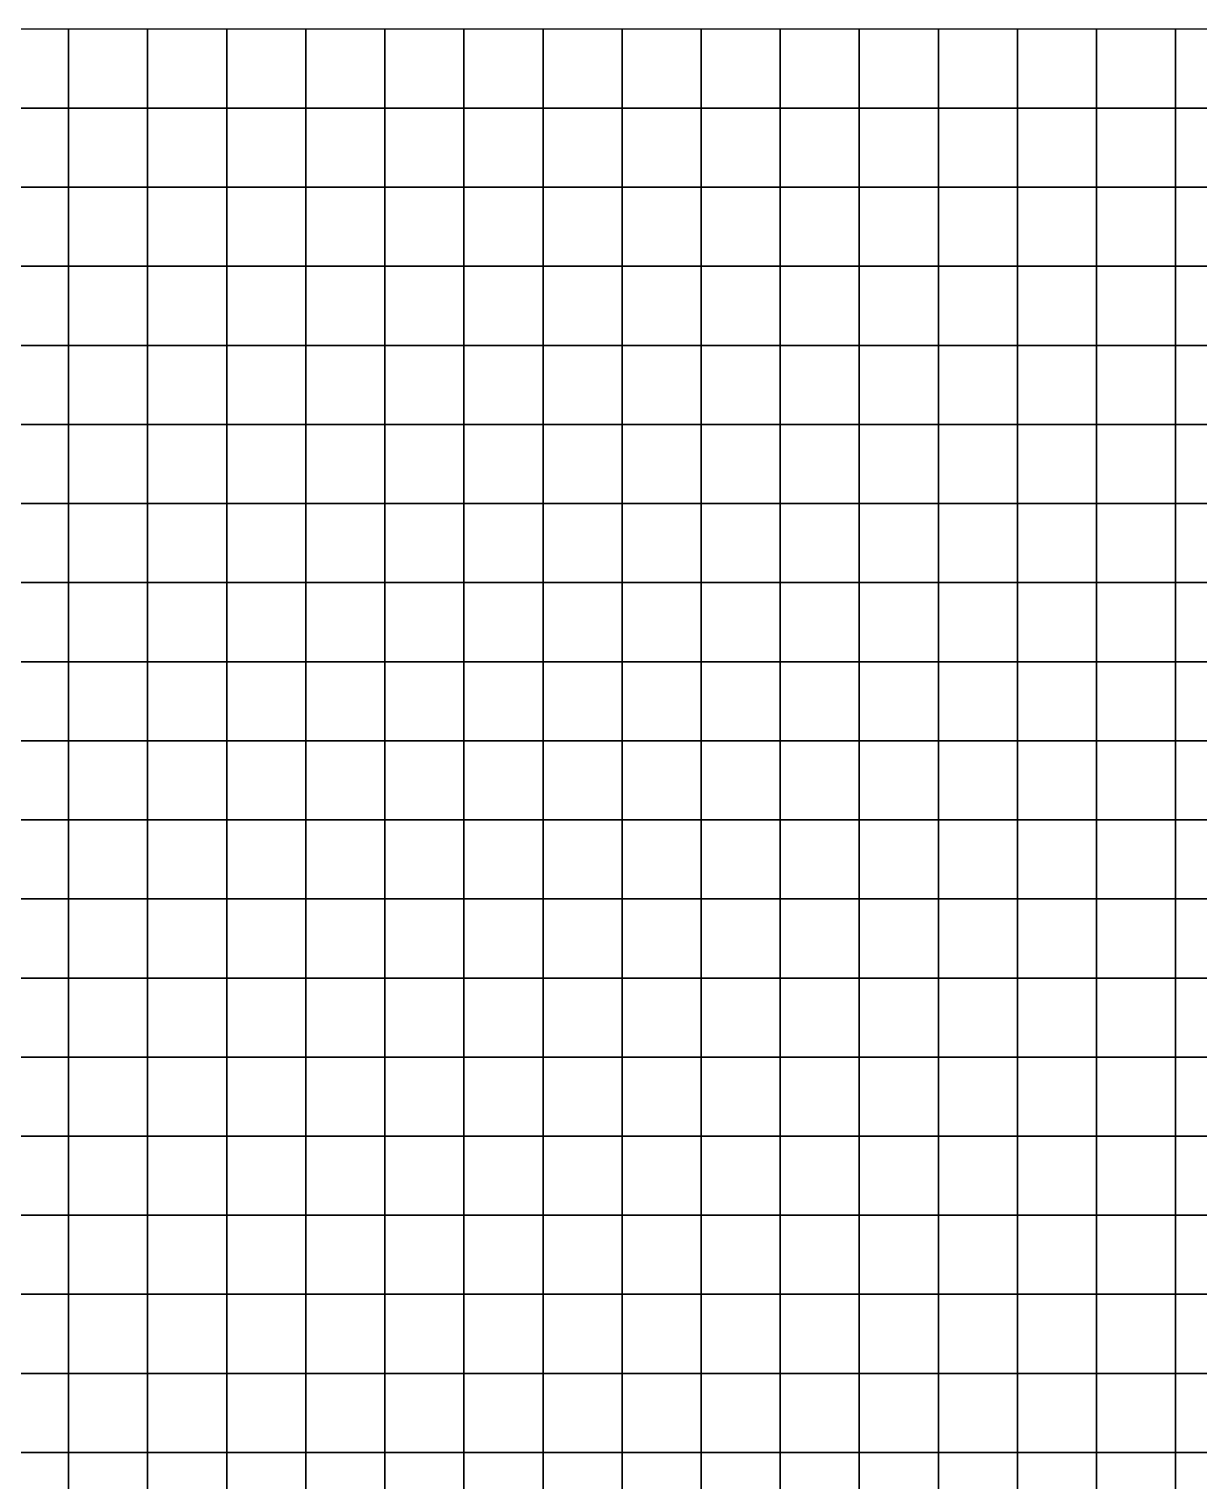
# Model space of a CAD drawing. Header units: metres. Extents: x 479850 to 482750, y 6959850 to 6961650.
# Drawn here: x 481275 to 482015, y 6960732 to 6961650 of the extents above; entities that cross this region are included whole.
import ezdxf

# ---------------------------------------------------------------- set-up
doc = ezdxf.new("R2010")
doc.units = ezdxf.units.M

msp = doc.modelspace()

# ---------------------------------------------------------------- linework, layer by layer
at = {"layer": 'GWL'}
for points in [[(481250, 6961600, 8.69), (481300, 6961600, 8.91), (481300, 6961650, 9.2), (481250, 6961650, 9.07)], [(481300, 6961600, 8.91), (481350, 6961600, 8.99), (481350, 6961650, 9.24), (481300, 6961650, 9.2)], [(481350, 6961600, 8.99), (481400, 6961600, 9.02), (481400, 6961650, 9.25), (481350, 6961650, 9.24)], [(481400, 6961600, 9.02), (481450, 6961600, 9.03), (481450, 6961650, 9.27), (481400, 6961650, 9.25)], [(481450, 6961600, 9.03), (481500, 6961600, 9.05), (481500, 6961650, 9.3), (481450, 6961650, 9.27)], [(481500, 6961600, 9.05), (481550, 6961600, 9.08), (481550, 6961650, 9.34), (481500, 6961650, 9.3)], [(481550, 6961600, 9.08), (481600, 6961600, 9.12), (481600, 6961650, 9.38), (481550, 6961650, 9.34)], [(481600, 6961600, 9.12), (481650, 6961600, 9.17), (481650, 6961650, 9.43), (481600, 6961650, 9.38)], [(481650, 6961600, 9.17), (481700, 6961600, 9.22), (481700, 6961650, 9.48), (481650, 6961650, 9.43)], [(481700, 6961600, 9.22), (481750, 6961600, 9.27), (481750, 6961650, 9.52), (481700, 6961650, 9.48)], [(481750, 6961600, 9.27), (481800, 6961600, 9.31), (481800, 6961650, 9.57), (481750, 6961650, 9.52)], [(481800, 6961600, 9.31), (481850, 6961600, 9.35), (481850, 6961650, 9.6), (481800, 6961650, 9.57)], [(481850, 6961600, 9.35), (481900, 6961600, 9.39), (481900, 6961650, 9.63), (481850, 6961650, 9.6)], [(481900, 6961600, 9.39), (481950, 6961600, 9.41), (481950, 6961650, 9.65), (481900, 6961650, 9.63)], [(481950, 6961600, 9.41), (482000, 6961600, 9.42), (482000, 6961650, 9.66), (481950, 6961650, 9.65)], [(482000, 6961600, 9.42), (482050, 6961600, 9.43), (482050, 6961650, 9.65), (482000, 6961650, 9.66)], [(481250, 6961550, 8.24), (481300, 6961550, 8.58), (481300, 6961600, 8.91), (481250, 6961600, 8.69)], [(481300, 6961550, 8.58), (481350, 6961550, 8.73), (481350, 6961600, 8.99), (481300, 6961600, 8.91)], [(481350, 6961550, 8.73), (481400, 6961550, 8.78), (481400, 6961600, 9.02), (481350, 6961600, 8.99)], [(481400, 6961550, 8.78), (481450, 6961550, 8.79), (481450, 6961600, 9.03), (481400, 6961600, 9.02)], [(481450, 6961550, 8.79), (481500, 6961550, 8.8), (481500, 6961600, 9.05), (481450, 6961600, 9.03)], [(481500, 6961550, 8.8), (481550, 6961550, 8.83), (481550, 6961600, 9.08), (481500, 6961600, 9.05)], [(481550, 6961550, 8.83), (481600, 6961550, 8.87), (481600, 6961600, 9.12), (481550, 6961600, 9.08)], [(481600, 6961550, 8.87), (481650, 6961550, 8.91), (481650, 6961600, 9.17), (481600, 6961600, 9.12)], [(481650, 6961550, 8.91), (481700, 6961550, 8.96), (481700, 6961600, 9.22), (481650, 6961600, 9.17)], [(481700, 6961550, 8.96), (481750, 6961550, 9.01), (481750, 6961600, 9.27), (481700, 6961600, 9.22)], [(481750, 6961550, 9.01), (481800, 6961550, 9.06), (481800, 6961600, 9.31), (481750, 6961600, 9.27)], [(481800, 6961550, 9.06), (481850, 6961550, 9.1), (481850, 6961600, 9.35), (481800, 6961600, 9.31)], [(481850, 6961550, 9.1), (481900, 6961550, 9.14), (481900, 6961600, 9.39), (481850, 6961600, 9.35)], [(481900, 6961550, 9.14), (481950, 6961550, 9.17), (481950, 6961600, 9.41), (481900, 6961600, 9.39)], [(481950, 6961550, 9.17), (482000, 6961550, 9.19), (482000, 6961600, 9.42), (481950, 6961600, 9.41)], [(482000, 6961550, 9.19), (482050, 6961550, 9.2), (482050, 6961600, 9.43), (482000, 6961600, 9.42)], [(481250, 6961500, 7.71), (481300, 6961500, 8.18), (481300, 6961550, 8.58), (481250, 6961550, 8.24)], [(481300, 6961500, 8.18), (481350, 6961500, 8.43), (481350, 6961550, 8.73), (481300, 6961550, 8.58)], [(481350, 6961500, 8.43), (481400, 6961500, 8.53), (481400, 6961550, 8.78), (481350, 6961550, 8.73)], [(481400, 6961500, 8.53), (481450, 6961500, 8.55), (481450, 6961550, 8.79), (481400, 6961550, 8.78)], [(481450, 6961500, 8.55), (481500, 6961500, 8.56), (481500, 6961550, 8.8), (481450, 6961550, 8.79)], [(481500, 6961500, 8.56), (481550, 6961500, 8.58), (481550, 6961550, 8.83), (481500, 6961550, 8.8)], [(481550, 6961500, 8.58), (481600, 6961500, 8.62), (481600, 6961550, 8.87), (481550, 6961550, 8.83)], [(481600, 6961500, 8.62), (481650, 6961500, 8.66), (481650, 6961550, 8.91), (481600, 6961550, 8.87)], [(481650, 6961500, 8.66), (481700, 6961500, 8.7), (481700, 6961550, 8.96), (481650, 6961550, 8.91)], [(481700, 6961500, 8.7), (481750, 6961500, 8.75), (481750, 6961550, 9.01), (481700, 6961550, 8.96)], [(481750, 6961500, 8.75), (481800, 6961500, 8.8), (481800, 6961550, 9.06), (481750, 6961550, 9.01)], [(481800, 6961500, 8.8), (481850, 6961500, 8.84), (481850, 6961550, 9.1), (481800, 6961550, 9.06)], [(481850, 6961500, 8.84), (481900, 6961500, 8.88), (481900, 6961550, 9.14), (481850, 6961550, 9.1)], [(481900, 6961500, 8.88), (481950, 6961500, 8.92), (481950, 6961550, 9.17), (481900, 6961550, 9.14)], [(481950, 6961500, 8.92), (482000, 6961500, 8.95), (482000, 6961550, 9.19), (481950, 6961550, 9.17)], [(482000, 6961500, 8.95), (482050, 6961500, 8.96), (482050, 6961550, 9.2), (482000, 6961550, 9.19)], [(481250, 6961450, 7.12), (481300, 6961450, 7.7), (481300, 6961500, 8.18), (481250, 6961500, 7.71)], [(481300, 6961450, 7.7), (481350, 6961450, 8.08), (481350, 6961500, 8.43), (481300, 6961500, 8.18)], [(481350, 6961450, 8.08), (481400, 6961450, 8.25), (481400, 6961500, 8.53), (481350, 6961500, 8.43)], [(481400, 6961450, 8.25), (481450, 6961450, 8.31), (481450, 6961500, 8.55), (481400, 6961500, 8.53)], [(481450, 6961450, 8.31), (481500, 6961450, 8.33), (481500, 6961500, 8.56), (481450, 6961500, 8.55)], [(481500, 6961450, 8.33), (481550, 6961450, 8.34), (481550, 6961500, 8.58), (481500, 6961500, 8.56)], [(481550, 6961450, 8.34), (481600, 6961450, 8.37), (481600, 6961500, 8.62), (481550, 6961500, 8.58)], [(481600, 6961450, 8.37), (481650, 6961450, 8.4), (481650, 6961500, 8.66), (481600, 6961500, 8.62)], [(481650, 6961450, 8.4), (481700, 6961450, 8.44), (481700, 6961500, 8.7), (481650, 6961500, 8.66)], [(481700, 6961450, 8.44), (481750, 6961450, 8.49), (481750, 6961500, 8.75), (481700, 6961500, 8.7)], [(481750, 6961450, 8.49), (481800, 6961450, 8.54), (481800, 6961500, 8.8), (481750, 6961500, 8.75)], [(481800, 6961450, 8.54), (481850, 6961450, 8.59), (481850, 6961500, 8.84), (481800, 6961500, 8.8)], [(481850, 6961450, 8.59), (481900, 6961450, 8.63), (481900, 6961500, 8.88), (481850, 6961500, 8.84)], [(481900, 6961450, 8.63), (481950, 6961450, 8.67), (481950, 6961500, 8.92), (481900, 6961500, 8.88)], [(481950, 6961450, 8.67), (482000, 6961450, 8.7), (482000, 6961500, 8.95), (481950, 6961500, 8.92)], [(482000, 6961450, 8.7), (482050, 6961450, 8.72), (482050, 6961500, 8.96), (482000, 6961500, 8.95)], [(481250, 6961400, 6.52), (481300, 6961400, 7.16), (481300, 6961450, 7.7), (481250, 6961450, 7.12)], [(481300, 6961400, 7.16), (481350, 6961400, 7.66), (481350, 6961450, 8.08), (481300, 6961450, 7.7)], [(481350, 6961400, 7.66), (481400, 6961400, 7.94), (481400, 6961450, 8.25), (481350, 6961450, 8.08)], [(481400, 6961400, 7.94), (481450, 6961400, 8.06), (481450, 6961450, 8.31), (481400, 6961450, 8.25)], [(481450, 6961400, 8.06), (481500, 6961400, 8.09), (481500, 6961450, 8.33), (481450, 6961450, 8.31)], [(481500, 6961400, 8.09), (481550, 6961400, 8.1), (481550, 6961450, 8.34), (481500, 6961450, 8.33)], [(481550, 6961400, 8.1), (481600, 6961400, 8.12), (481600, 6961450, 8.37), (481550, 6961450, 8.34)], [(481600, 6961400, 8.12), (481650, 6961400, 8.15), (481650, 6961450, 8.4), (481600, 6961450, 8.37)], [(481650, 6961400, 8.15), (481700, 6961400, 8.19), (481700, 6961450, 8.44), (481650, 6961450, 8.4)], [(481700, 6961400, 8.19), (481750, 6961400, 8.23), (481750, 6961450, 8.49), (481700, 6961450, 8.44)], [(481750, 6961400, 8.23), (481800, 6961400, 8.28), (481800, 6961450, 8.54), (481750, 6961450, 8.49)], [(481800, 6961400, 8.28), (481850, 6961400, 8.33), (481850, 6961450, 8.59), (481800, 6961450, 8.54)], [(481850, 6961400, 8.33), (481900, 6961400, 8.38), (481900, 6961450, 8.63), (481850, 6961450, 8.59)], [(481900, 6961400, 8.38), (481950, 6961400, 8.42), (481950, 6961450, 8.67), (481900, 6961450, 8.63)], [(481950, 6961400, 8.42), (482000, 6961400, 8.45), (482000, 6961450, 8.7), (481950, 6961450, 8.67)], [(482000, 6961400, 8.45), (482050, 6961400, 8.48), (482050, 6961450, 8.72), (482000, 6961450, 8.7)], [(481250, 6961350, 5.96), (481300, 6961350, 6.56), (481300, 6961400, 7.16), (481250, 6961400, 6.52)], [(481300, 6961350, 6.56), (481350, 6961350, 7.16), (481350, 6961400, 7.66), (481300, 6961400, 7.16)], [(481350, 6961350, 7.16), (481400, 6961350, 7.57), (481400, 6961400, 7.94), (481350, 6961400, 7.66)], [(481400, 6961350, 7.57), (481450, 6961350, 7.77), (481450, 6961400, 8.06), (481400, 6961400, 7.94)], [(481450, 6961350, 7.77), (481500, 6961350, 7.84), (481500, 6961400, 8.09), (481450, 6961400, 8.06)], [(481500, 6961350, 7.84), (481550, 6961350, 7.86), (481550, 6961400, 8.1), (481500, 6961400, 8.09)], [(481550, 6961350, 7.86), (481600, 6961350, 7.88), (481600, 6961400, 8.12), (481550, 6961400, 8.1)], [(481600, 6961350, 7.88), (481650, 6961350, 7.9), (481650, 6961400, 8.15), (481600, 6961400, 8.12)], [(481650, 6961350, 7.9), (481700, 6961350, 7.93), (481700, 6961400, 8.19), (481650, 6961400, 8.15)], [(481700, 6961350, 7.93), (481750, 6961350, 7.97), (481750, 6961400, 8.23), (481700, 6961400, 8.19)], [(481750, 6961350, 7.97), (481800, 6961350, 8.02), (481800, 6961400, 8.28), (481750, 6961400, 8.23)], [(481800, 6961350, 8.02), (481850, 6961350, 8.07), (481850, 6961400, 8.33), (481800, 6961400, 8.28)], [(481850, 6961350, 8.07), (481900, 6961350, 8.12), (481900, 6961400, 8.38), (481850, 6961400, 8.33)], [(481900, 6961350, 8.12), (481950, 6961350, 8.16), (481950, 6961400, 8.42), (481900, 6961400, 8.38)], [(481950, 6961350, 8.16), (482000, 6961350, 8.2), (482000, 6961400, 8.45), (481950, 6961400, 8.42)], [(482000, 6961350, 8.2), (482050, 6961350, 8.23), (482050, 6961400, 8.48), (482000, 6961400, 8.45)], [(481250, 6961300, 5.49), (481300, 6961300, 5.96), (481300, 6961350, 6.56), (481250, 6961350, 5.96)], [(481300, 6961300, 5.96), (481350, 6961300, 6.6), (481350, 6961350, 7.16), (481300, 6961350, 6.56)], [(481350, 6961300, 6.6), (481400, 6961300, 7.13), (481400, 6961350, 7.57), (481350, 6961350, 7.16)], [(481400, 6961300, 7.13), (481450, 6961300, 7.45), (481450, 6961350, 7.77), (481400, 6961350, 7.57)], [(481450, 6961300, 7.45), (481500, 6961300, 7.58), (481500, 6961350, 7.84), (481450, 6961350, 7.77)], [(481500, 6961300, 7.58), (481550, 6961300, 7.62), (481550, 6961350, 7.86), (481500, 6961350, 7.84)], [(481550, 6961300, 7.62), (481600, 6961300, 7.64), (481600, 6961350, 7.88), (481550, 6961350, 7.86)], [(481600, 6961300, 7.64), (481650, 6961300, 7.65), (481650, 6961350, 7.9), (481600, 6961350, 7.88)], [(481650, 6961300, 7.65), (481700, 6961300, 7.68), (481700, 6961350, 7.93), (481650, 6961350, 7.9)], [(481700, 6961300, 7.68), (481750, 6961300, 7.72), (481750, 6961350, 7.97), (481700, 6961350, 7.93)], [(481750, 6961300, 7.72), (481800, 6961300, 7.76), (481800, 6961350, 8.02), (481750, 6961350, 7.97)], [(481800, 6961300, 7.76), (481850, 6961300, 7.81), (481850, 6961350, 8.07), (481800, 6961350, 8.02)], [(481850, 6961300, 7.81), (481900, 6961300, 7.86), (481900, 6961350, 8.12), (481850, 6961350, 8.07)], [(481900, 6961300, 7.86), (481950, 6961300, 7.91), (481950, 6961350, 8.16), (481900, 6961350, 8.12)], [(481950, 6961300, 7.91), (482000, 6961300, 7.95), (482000, 6961350, 8.2), (481950, 6961350, 8.16)], [(482000, 6961300, 7.95), (482050, 6961300, 7.99), (482050, 6961350, 8.23), (482000, 6961350, 8.2)], [(481250, 6961250, 5.16), (481300, 6961250, 5.42), (481300, 6961300, 5.96), (481250, 6961300, 5.49)], [(481300, 6961250, 5.42), (481350, 6961250, 6), (481350, 6961300, 6.6), (481300, 6961300, 5.96)], [(481350, 6961250, 6), (481400, 6961250, 6.62), (481400, 6961300, 7.13), (481350, 6961300, 6.6)], [(481400, 6961250, 6.62), (481450, 6961250, 7.06), (481450, 6961300, 7.45), (481400, 6961300, 7.13)], [(481450, 6961250, 7.06), (481500, 6961250, 7.29), (481500, 6961300, 7.58), (481450, 6961300, 7.45)], [(481500, 6961250, 7.29), (481550, 6961250, 7.38), (481550, 6961300, 7.62), (481500, 6961300, 7.58)], [(481550, 6961250, 7.38), (481600, 6961250, 7.4), (481600, 6961300, 7.64), (481550, 6961300, 7.62)], [(481600, 6961250, 7.4), (481650, 6961250, 7.41), (481650, 6961300, 7.65), (481600, 6961300, 7.64)], [(481650, 6961250, 7.41), (481700, 6961250, 7.43), (481700, 6961300, 7.68), (481650, 6961300, 7.65)], [(481700, 6961250, 7.43), (481750, 6961250, 7.46), (481750, 6961300, 7.72), (481700, 6961300, 7.68)], [(481750, 6961250, 7.46), (481800, 6961250, 7.51), (481800, 6961300, 7.76), (481750, 6961300, 7.72)], [(481800, 6961250, 7.51), (481850, 6961250, 7.55), (481850, 6961300, 7.81), (481800, 6961300, 7.76)], [(481850, 6961250, 7.55), (481900, 6961250, 7.6), (481900, 6961300, 7.86), (481850, 6961300, 7.81)], [(481900, 6961250, 7.6), (481950, 6961250, 7.65), (481950, 6961300, 7.91), (481900, 6961300, 7.86)], [(481950, 6961250, 7.65), (482000, 6961250, 7.69), (482000, 6961300, 7.95), (481950, 6961300, 7.91)], [(482000, 6961250, 7.69), (482050, 6961250, 7.73), (482050, 6961300, 7.99), (482000, 6961300, 7.95)], [(481250, 6961200, 5.01), (481300, 6961200, 4.98), (481300, 6961250, 5.42), (481250, 6961250, 5.16)], [(481300, 6961200, 4.98), (481350, 6961200, 5.41), (481350, 6961250, 6), (481300, 6961250, 5.42)], [(481350, 6961200, 5.41), (481400, 6961200, 6.04), (481400, 6961250, 6.62), (481350, 6961250, 6)], [(481400, 6961200, 6.04), (481450, 6961200, 6.6), (481450, 6961250, 7.06), (481400, 6961250, 6.62)], [(481450, 6961200, 6.6), (481500, 6961200, 6.95), (481500, 6961250, 7.29), (481450, 6961250, 7.06)], [(481500, 6961200, 6.95), (481550, 6961200, 7.11), (481550, 6961250, 7.38), (481500, 6961250, 7.29)], [(481550, 6961200, 7.11), (481600, 6961200, 7.16), (481600, 6961250, 7.4), (481550, 6961250, 7.38)], [(481600, 6961200, 7.16), (481650, 6961200, 7.17), (481650, 6961250, 7.41), (481600, 6961250, 7.4)], [(481650, 6961200, 7.17), (481700, 6961200, 7.19), (481700, 6961250, 7.43), (481650, 6961250, 7.41)], [(481700, 6961200, 7.19), (481750, 6961200, 7.21), (481750, 6961250, 7.46), (481700, 6961250, 7.43)], [(481750, 6961200, 7.21), (481800, 6961200, 7.25), (481800, 6961250, 7.51), (481750, 6961250, 7.46)], [(481800, 6961200, 7.25), (481850, 6961200, 7.29), (481850, 6961250, 7.55), (481800, 6961250, 7.51)], [(481850, 6961200, 7.29), (481900, 6961200, 7.34), (481900, 6961250, 7.6), (481850, 6961250, 7.55)], [(481900, 6961200, 7.34), (481950, 6961200, 7.39), (481950, 6961250, 7.65), (481900, 6961250, 7.6)], [(481950, 6961200, 7.39), (482000, 6961200, 7.44), (482000, 6961250, 7.69), (481950, 6961250, 7.65)], [(482000, 6961200, 7.44), (482050, 6961200, 7.48), (482050, 6961250, 7.73), (482000, 6961250, 7.69)], [(481250, 6961150, 5.03), (481300, 6961150, 4.71), (481300, 6961200, 4.98), (481250, 6961200, 5.01)], [(481300, 6961150, 4.71), (481350, 6961150, 4.89), (481350, 6961200, 5.41), (481300, 6961200, 4.98)], [(481350, 6961150, 4.89), (481400, 6961150, 5.44), (481400, 6961200, 6.04), (481350, 6961200, 5.41)], [(481400, 6961150, 5.44), (481450, 6961150, 6.07), (481450, 6961200, 6.6), (481400, 6961200, 6.04)], [(481450, 6961150, 6.07), (481500, 6961150, 6.55), (481500, 6961200, 6.95), (481450, 6961200, 6.6)], [(481500, 6961150, 6.55), (481550, 6961150, 6.81), (481550, 6961200, 7.11), (481500, 6961200, 6.95)], [(481550, 6961150, 6.81), (481600, 6961150, 6.91), (481600, 6961200, 7.16), (481550, 6961200, 7.11)], [(481600, 6961150, 6.91), (481650, 6961150, 6.93), (481650, 6961200, 7.17), (481600, 6961200, 7.16)], [(481650, 6961150, 6.93), (481700, 6961150, 6.95), (481700, 6961200, 7.19), (481650, 6961200, 7.17)], [(481700, 6961150, 6.95), (481750, 6961150, 6.97), (481750, 6961200, 7.21), (481700, 6961200, 7.19)], [(481750, 6961150, 6.97), (481800, 6961150, 7), (481800, 6961200, 7.25), (481750, 6961200, 7.21)], [(481800, 6961150, 7), (481850, 6961150, 7.04), (481850, 6961200, 7.29), (481800, 6961200, 7.25)], [(481850, 6961150, 7.04), (481900, 6961150, 7.08), (481900, 6961200, 7.34), (481850, 6961200, 7.29)], [(481900, 6961150, 7.08), (481950, 6961150, 7.13), (481950, 6961200, 7.39), (481900, 6961200, 7.34)], [(481950, 6961150, 7.13), (482000, 6961150, 7.18), (482000, 6961200, 7.44), (481950, 6961200, 7.39)], [(482000, 6961150, 7.18), (482050, 6961150, 7.22), (482050, 6961200, 7.48), (482000, 6961200, 7.44)], [(481250, 6961100, 5.18), (481300, 6961100, 4.6), (481300, 6961150, 4.71), (481250, 6961150, 5.03)], [(481300, 6961100, 4.6), (481350, 6961100, 4.49), (481350, 6961150, 4.89), (481300, 6961150, 4.71)], [(481350, 6961100, 4.49), (481400, 6961100, 4.86), (481400, 6961150, 5.44), (481350, 6961150, 4.89)], [(481400, 6961100, 4.86), (481450, 6961100, 5.48), (481450, 6961150, 6.07), (481400, 6961150, 5.44)], [(481450, 6961100, 5.48), (481500, 6961100, 6.07), (481500, 6961150, 6.55), (481450, 6961150, 6.07)], [(481500, 6961100, 6.07), (481550, 6961100, 6.45), (481550, 6961150, 6.81), (481500, 6961150, 6.55)], [(481550, 6961100, 6.45), (481600, 6961100, 6.63), (481600, 6961150, 6.91), (481550, 6961150, 6.81)], [(481600, 6961100, 6.63), (481650, 6961100, 6.69), (481650, 6961150, 6.93), (481600, 6961150, 6.91)], [(481650, 6961100, 6.69), (481700, 6961100, 6.71), (481700, 6961150, 6.95), (481650, 6961150, 6.93)], [(481700, 6961100, 6.71), (481750, 6961100, 6.72), (481750, 6961150, 6.97), (481700, 6961150, 6.95)], [(481750, 6961100, 6.72), (481800, 6961100, 6.75), (481800, 6961150, 7), (481750, 6961150, 6.97)], [(481800, 6961100, 6.75), (481850, 6961100, 6.78), (481850, 6961150, 7.04), (481800, 6961150, 7)], [(481850, 6961100, 6.78), (481900, 6961100, 6.83), (481900, 6961150, 7.08), (481850, 6961150, 7.04)], [(481900, 6961100, 6.83), (481950, 6961100, 6.87), (481950, 6961150, 7.13), (481900, 6961150, 7.08)], [(481950, 6961100, 6.87), (482000, 6961100, 6.92), (482000, 6961150, 7.18), (481950, 6961150, 7.13)], [(482000, 6961100, 6.92), (482050, 6961100, 6.97), (482050, 6961150, 7.22), (482000, 6961150, 7.18)], [(481250, 6961050, 5.4), (481300, 6961050, 4.66), (481300, 6961100, 4.6), (481250, 6961100, 5.18)], [(481300, 6961050, 4.66), (481350, 6961050, 4.26), (481350, 6961100, 4.49), (481300, 6961100, 4.6)], [(481350, 6961050, 4.26), (481400, 6961050, 4.37), (481400, 6961100, 4.86), (481350, 6961100, 4.49)], [(481400, 6961050, 4.37), (481450, 6961050, 4.88), (481450, 6961100, 5.48), (481400, 6961100, 4.86)], [(481450, 6961050, 4.88), (481500, 6961050, 5.52), (481500, 6961100, 6.07), (481450, 6961100, 5.48)], [(481500, 6961050, 5.52), (481550, 6961050, 6.03), (481550, 6961100, 6.45), (481500, 6961100, 6.07)], [(481550, 6961050, 6.03), (481600, 6961050, 6.32), (481600, 6961100, 6.63), (481550, 6961100, 6.45)], [(481600, 6961050, 6.32), (481650, 6961050, 6.44), (481650, 6961100, 6.69), (481600, 6961100, 6.63)], [(481650, 6961050, 6.44), (481700, 6961050, 6.47), (481700, 6961100, 6.71), (481650, 6961100, 6.69)], [(481700, 6961050, 6.47), (481750, 6961050, 6.48), (481750, 6961100, 6.72), (481700, 6961100, 6.71)], [(481750, 6961050, 6.48), (481800, 6961050, 6.5), (481800, 6961100, 6.75), (481750, 6961100, 6.72)], [(481800, 6961050, 6.5), (481850, 6961050, 6.53), (481850, 6961100, 6.78), (481800, 6961100, 6.75)], [(481850, 6961050, 6.53), (481900, 6961050, 6.57), (481900, 6961100, 6.83), (481850, 6961100, 6.78)], [(481900, 6961050, 6.57), (481950, 6961050, 6.61), (481950, 6961100, 6.87), (481900, 6961100, 6.83)], [(481950, 6961050, 6.61), (482000, 6961050, 6.66), (482000, 6961100, 6.92), (481950, 6961100, 6.87)], [(482000, 6961050, 6.66), (482050, 6961050, 6.71), (482050, 6961100, 6.97), (482000, 6961100, 6.92)], [(481250, 6961000, 5.63), (481300, 6961000, 4.83), (481300, 6961050, 4.66), (481250, 6961050, 5.4)], [(481300, 6961000, 4.83), (481350, 6961000, 4.2), (481350, 6961050, 4.26), (481300, 6961050, 4.66)], [(481350, 6961000, 4.2), (481400, 6961000, 4.01), (481400, 6961050, 4.37), (481350, 6961050, 4.26)], [(481400, 6961000, 4.01), (481450, 6961000, 4.32), (481450, 6961050, 4.88), (481400, 6961050, 4.37)], [(481450, 6961000, 4.32), (481500, 6961000, 4.92), (481500, 6961050, 5.52), (481450, 6961050, 4.88)], [(481500, 6961000, 4.92), (481550, 6961000, 5.53), (481550, 6961050, 6.03), (481500, 6961050, 5.52)], [(481550, 6961000, 5.53), (481600, 6961000, 5.94), (481600, 6961050, 6.32), (481550, 6961050, 6.03)], [(481600, 6961000, 5.94), (481650, 6961000, 6.15), (481650, 6961050, 6.44), (481600, 6961050, 6.32)], [(481650, 6961000, 6.15), (481700, 6961000, 6.23), (481700, 6961050, 6.47), (481650, 6961050, 6.44)], [(481700, 6961000, 6.23), (481750, 6961000, 6.25), (481750, 6961050, 6.48), (481700, 6961050, 6.47)], [(481750, 6961000, 6.25), (481800, 6961000, 6.26), (481800, 6961050, 6.5), (481750, 6961050, 6.48)], [(481800, 6961000, 6.26), (481850, 6961000, 6.28), (481850, 6961050, 6.53), (481800, 6961050, 6.5)], [(481850, 6961000, 6.28), (481900, 6961000, 6.32), (481900, 6961050, 6.57), (481850, 6961050, 6.53)], [(481900, 6961000, 6.32), (481950, 6961000, 6.36), (481950, 6961050, 6.61), (481900, 6961050, 6.57)], [(481950, 6961000, 6.36), (482000, 6961000, 6.4), (482000, 6961050, 6.66), (481950, 6961050, 6.61)], [(482000, 6961000, 6.4), (482050, 6961000, 6.45), (482050, 6961050, 6.71), (482000, 6961050, 6.66)], [(481250, 6960950, 5.83), (481300, 6960950, 5.06), (481300, 6961000, 4.83), (481250, 6961000, 5.63)], [(481300, 6960950, 5.06), (481350, 6960950, 4.3), (481350, 6961000, 4.2), (481300, 6961000, 4.83)], [(481350, 6960950, 4.3), (481400, 6960950, 3.83), (481400, 6961000, 4.01), (481350, 6961000, 4.2)], [(481400, 6960950, 3.83), (481450, 6960950, 3.86), (481450, 6961000, 4.32), (481400, 6961000, 4.01)], [(481450, 6960950, 3.86), (481500, 6960950, 4.32), (481500, 6961000, 4.92), (481450, 6961000, 4.32)], [(481500, 6960950, 4.32), (481550, 6960950, 4.96), (481550, 6961000, 5.53), (481500, 6961000, 4.92)], [(481550, 6960950, 4.96), (481600, 6960950, 5.5), (481600, 6961000, 5.94), (481550, 6961000, 5.53)], [(481600, 6960950, 5.5), (481650, 6960950, 5.82), (481650, 6961000, 6.15), (481600, 6961000, 5.94)], [(481650, 6960950, 5.82), (481700, 6960950, 5.96), (481700, 6961000, 6.23), (481650, 6961000, 6.15)], [(481700, 6960950, 5.96), (481750, 6960950, 6.01), (481750, 6961000, 6.25), (481700, 6961000, 6.23)], [(481750, 6960950, 6.01), (481800, 6960950, 6.02), (481800, 6961000, 6.26), (481750, 6961000, 6.25)], [(481800, 6960950, 6.02), (481850, 6960950, 6.04), (481850, 6961000, 6.28), (481800, 6961000, 6.26)], [(481850, 6960950, 6.04), (481900, 6960950, 6.06), (481900, 6961000, 6.32), (481850, 6961000, 6.28)], [(481900, 6960950, 6.06), (481950, 6960950, 6.1), (481950, 6961000, 6.36), (481900, 6961000, 6.32)], [(481950, 6960950, 6.1), (482000, 6960950, 6.14), (482000, 6961000, 6.4), (481950, 6961000, 6.36)], [(482000, 6960950, 6.14), (482050, 6960950, 6.19), (482050, 6961000, 6.45), (482000, 6961000, 6.4)], [(481250, 6960900, 5.96), (481300, 6960900, 5.29), (481300, 6960950, 5.06), (481250, 6960950, 5.83)], [(481300, 6960900, 5.29), (481350, 6960900, 4.49), (481350, 6960950, 4.3), (481300, 6960950, 5.06)], [(481350, 6960900, 4.49), (481400, 6960900, 3.82), (481400, 6960950, 3.83), (481350, 6960950, 4.3)], [(481400, 6960900, 3.82), (481450, 6960900, 3.55), (481450, 6960950, 3.86), (481400, 6960950, 3.83)], [(481450, 6960900, 3.55), (481500, 6960900, 3.78), (481500, 6960950, 4.32), (481450, 6960950, 3.86)], [(481500, 6960900, 3.78), (481550, 6960900, 4.36), (481550, 6960950, 4.96), (481500, 6960950, 4.32)], [(481550, 6960900, 4.36), (481600, 6960900, 4.98), (481600, 6960950, 5.5), (481550, 6960950, 4.96)], [(481600, 6960900, 4.98), (481650, 6960900, 5.43), (481650, 6960950, 5.82), (481600, 6960950, 5.5)], [(481650, 6960900, 5.43), (481700, 6960900, 5.67), (481700, 6960950, 5.96), (481650, 6960950, 5.82)], [(481700, 6960900, 5.67), (481750, 6960900, 5.76), (481750, 6960950, 6.01), (481700, 6960950, 5.96)], [(481750, 6960900, 5.76), (481800, 6960900, 5.78), (481800, 6960950, 6.02), (481750, 6960950, 6.01)], [(481800, 6960900, 5.78), (481850, 6960900, 5.79), (481850, 6960950, 6.04), (481800, 6960950, 6.02)], [(481850, 6960900, 5.79), (481900, 6960900, 5.82), (481900, 6960950, 6.06), (481850, 6960950, 6.04)], [(481900, 6960900, 5.82), (481950, 6960900, 5.85), (481950, 6960950, 6.1), (481900, 6960950, 6.06)], [(481950, 6960900, 5.85), (482000, 6960900, 5.89), (482000, 6960950, 6.14), (481950, 6960950, 6.1)], [(482000, 6960900, 5.89), (482050, 6960900, 5.93), (482050, 6960950, 6.19), (482000, 6960950, 6.14)], [(481250, 6960850, 6.02), (481300, 6960850, 5.47), (481300, 6960900, 5.29), (481250, 6960900, 5.96)], [(481300, 6960850, 5.47), (481350, 6960850, 4.73), (481350, 6960900, 4.49), (481300, 6960900, 5.29)], [(481350, 6960850, 4.73), (481400, 6960850, 3.94), (481400, 6960900, 3.82), (481350, 6960900, 4.49)], [(481400, 6960850, 3.94), (481450, 6960850, 3.41), (481450, 6960900, 3.55), (481400, 6960900, 3.82)], [(481450, 6960850, 3.41), (481500, 6960850, 3.36), (481500, 6960900, 3.78), (481450, 6960900, 3.55)], [(481500, 6960850, 3.36), (481550, 6960850, 3.77), (481550, 6960900, 4.36), (481500, 6960900, 3.78)], [(481550, 6960850, 3.77), (481600, 6960850, 4.4), (481600, 6960900, 4.98), (481550, 6960900, 4.36)], [(481600, 6960850, 4.4), (481650, 6960850, 4.97), (481650, 6960900, 5.43), (481600, 6960900, 4.98)], [(481650, 6960850, 4.97), (481700, 6960850, 5.33), (481700, 6960900, 5.67), (481650, 6960900, 5.43)], [(481700, 6960850, 5.33), (481750, 6960850, 5.49), (481750, 6960900, 5.76), (481700, 6960900, 5.67)], [(481750, 6960850, 5.49), (481800, 6960850, 5.54), (481800, 6960900, 5.78), (481750, 6960900, 5.76)], [(481800, 6960850, 5.54), (481850, 6960850, 5.56), (481850, 6960900, 5.79), (481800, 6960900, 5.78)], [(481850, 6960850, 5.56), (481900, 6960850, 5.57), (481900, 6960900, 5.82), (481850, 6960900, 5.79)], [(481900, 6960850, 5.57), (481950, 6960850, 5.6), (481950, 6960900, 5.85), (481900, 6960900, 5.82)], [(481950, 6960850, 5.6), (482000, 6960850, 5.63), (482000, 6960900, 5.89), (481950, 6960900, 5.85)], [(482000, 6960850, 5.63), (482050, 6960850, 5.68), (482050, 6960900, 5.93), (482000, 6960900, 5.89)], [(481250, 6960800, 6.01), (481300, 6960800, 5.58), (481300, 6960850, 5.47), (481250, 6960850, 6.02)], [(481300, 6960800, 5.58), (481350, 6960800, 4.95), (481350, 6960850, 4.73), (481300, 6960850, 5.47)], [(481350, 6960800, 4.95), (481400, 6960800, 4.15), (481400, 6960850, 3.94), (481350, 6960850, 4.73)], [(481400, 6960800, 4.15), (481450, 6960800, 3.44), (481450, 6960850, 3.41), (481400, 6960850, 3.94)], [(481450, 6960800, 3.44), (481500, 6960800, 3.09), (481500, 6960850, 3.36), (481450, 6960850, 3.41)], [(481500, 6960800, 3.09), (481550, 6960800, 3.25), (481550, 6960850, 3.77), (481500, 6960850, 3.36)], [(481550, 6960800, 3.25), (481600, 6960800, 3.8), (481600, 6960850, 4.4), (481550, 6960850, 3.77)], [(481600, 6960800, 3.8), (481650, 6960800, 4.43), (481650, 6960850, 4.97), (481600, 6960850, 4.4)], [(481650, 6960800, 4.43), (481700, 6960800, 4.92), (481700, 6960850, 5.33), (481650, 6960850, 4.97)], [(481700, 6960800, 4.92), (481750, 6960800, 5.18), (481750, 6960850, 5.49), (481700, 6960850, 5.33)], [(481750, 6960800, 5.18), (481800, 6960800, 5.29), (481800, 6960850, 5.54), (481750, 6960850, 5.49)], [(481800, 6960800, 5.29), (481850, 6960800, 5.32), (481850, 6960850, 5.56), (481800, 6960850, 5.54)], [(481850, 6960800, 5.32), (481900, 6960800, 5.33), (481900, 6960850, 5.57), (481850, 6960850, 5.56)], [(481900, 6960800, 5.33), (481950, 6960800, 5.35), (481950, 6960850, 5.6), (481900, 6960850, 5.57)], [(481950, 6960800, 5.35), (482000, 6960800, 5.38), (482000, 6960850, 5.63), (481950, 6960850, 5.6)], [(482000, 6960800, 5.38), (482050, 6960800, 5.42), (482050, 6960850, 5.68), (482000, 6960850, 5.63)], [(481250, 6960750, 5.94), (481300, 6960750, 5.62), (481300, 6960800, 5.58), (481250, 6960800, 6.01)], [(481300, 6960750, 5.62), (481350, 6960750, 5.11), (481350, 6960800, 4.95), (481300, 6960800, 5.58)], [(481350, 6960750, 5.11), (481400, 6960750, 4.39), (481400, 6960800, 4.15), (481350, 6960800, 4.95)], [(481400, 6960750, 4.39), (481450, 6960750, 3.59), (481450, 6960800, 3.44), (481400, 6960800, 4.15)], [(481450, 6960750, 3.59), (481500, 6960750, 3), (481500, 6960800, 3.09), (481450, 6960800, 3.44)], [(481500, 6960750, 3), (481550, 6960750, 2.87), (481550, 6960800, 3.25), (481500, 6960800, 3.09)], [(481550, 6960750, 2.87), (481600, 6960750, 3.22), (481600, 6960800, 3.8), (481550, 6960800, 3.25)], [(481600, 6960750, 3.22), (481650, 6960750, 3.84), (481650, 6960800, 4.43), (481600, 6960800, 3.8)], [(481650, 6960750, 3.84), (481700, 6960750, 4.43), (481700, 6960800, 4.92), (481650, 6960800, 4.43)], [(481700, 6960750, 4.43), (481750, 6960750, 4.82), (481750, 6960800, 5.18), (481700, 6960800, 4.92)], [(481750, 6960750, 4.82), (481800, 6960750, 5.01), (481800, 6960800, 5.29), (481750, 6960800, 5.18)], [(481800, 6960750, 5.01), (481850, 6960750, 5.08), (481850, 6960800, 5.32), (481800, 6960800, 5.29)], [(481850, 6960750, 5.08), (481900, 6960750, 5.09), (481900, 6960800, 5.33), (481850, 6960800, 5.32)], [(481900, 6960750, 5.09), (481950, 6960750, 5.11), (481950, 6960800, 5.35), (481900, 6960800, 5.33)], [(481950, 6960750, 5.11), (482000, 6960750, 5.13), (482000, 6960800, 5.38), (481950, 6960800, 5.35)], [(482000, 6960750, 5.13), (482050, 6960750, 5.17), (482050, 6960800, 5.42), (482000, 6960800, 5.38)], [(481250, 6960700, 5.84), (481300, 6960700, 5.59), (481300, 6960750, 5.62), (481250, 6960750, 5.94)], [(481300, 6960700, 5.59), (481350, 6960700, 5.2), (481350, 6960750, 5.11), (481300, 6960750, 5.62)], [(481350, 6960700, 5.2), (481400, 6960700, 4.6), (481400, 6960750, 4.39), (481350, 6960750, 5.11)], [(481400, 6960700, 4.6), (481450, 6960700, 3.82), (481450, 6960750, 3.59), (481400, 6960750, 4.39)], [(481450, 6960700, 3.82), (481500, 6960700, 3.07), (481500, 6960750, 3), (481450, 6960750, 3.59)], [(481500, 6960700, 3.07), (481550, 6960700, 2.65), (481550, 6960750, 2.87), (481500, 6960750, 3)], [(481550, 6960700, 2.65), (481600, 6960700, 2.74), (481600, 6960750, 3.22), (481550, 6960750, 2.87)], [(481600, 6960700, 2.74), (481650, 6960700, 3.24), (481650, 6960750, 3.84), (481600, 6960750, 3.22)], [(481650, 6960700, 3.24), (481700, 6960700, 3.87), (481700, 6960750, 4.43), (481650, 6960750, 3.84)], [(481700, 6960700, 3.87), (481750, 6960700, 4.39), (481750, 6960750, 4.82), (481700, 6960750, 4.43)], [(481750, 6960700, 4.39), (481800, 6960700, 4.69), (481800, 6960750, 5.01), (481750, 6960750, 4.82)], [(481800, 6960700, 4.69), (481850, 6960700, 4.82), (481850, 6960750, 5.08), (481800, 6960750, 5.01)], [(481850, 6960700, 4.82), (481900, 6960700, 4.85), (481900, 6960750, 5.09), (481850, 6960750, 5.08)], [(481900, 6960700, 4.85), (481950, 6960700, 4.87), (481950, 6960750, 5.11), (481900, 6960750, 5.09)], [(481950, 6960700, 4.87), (482000, 6960700, 4.88), (482000, 6960750, 5.13), (481950, 6960750, 5.11)], [(482000, 6960700, 4.88), (482050, 6960700, 4.91), (482050, 6960750, 5.17), (482000, 6960750, 5.13)]]:
    msp.add_3dface(points, dxfattribs=at)

doc.saveas('drawing.dxf')
